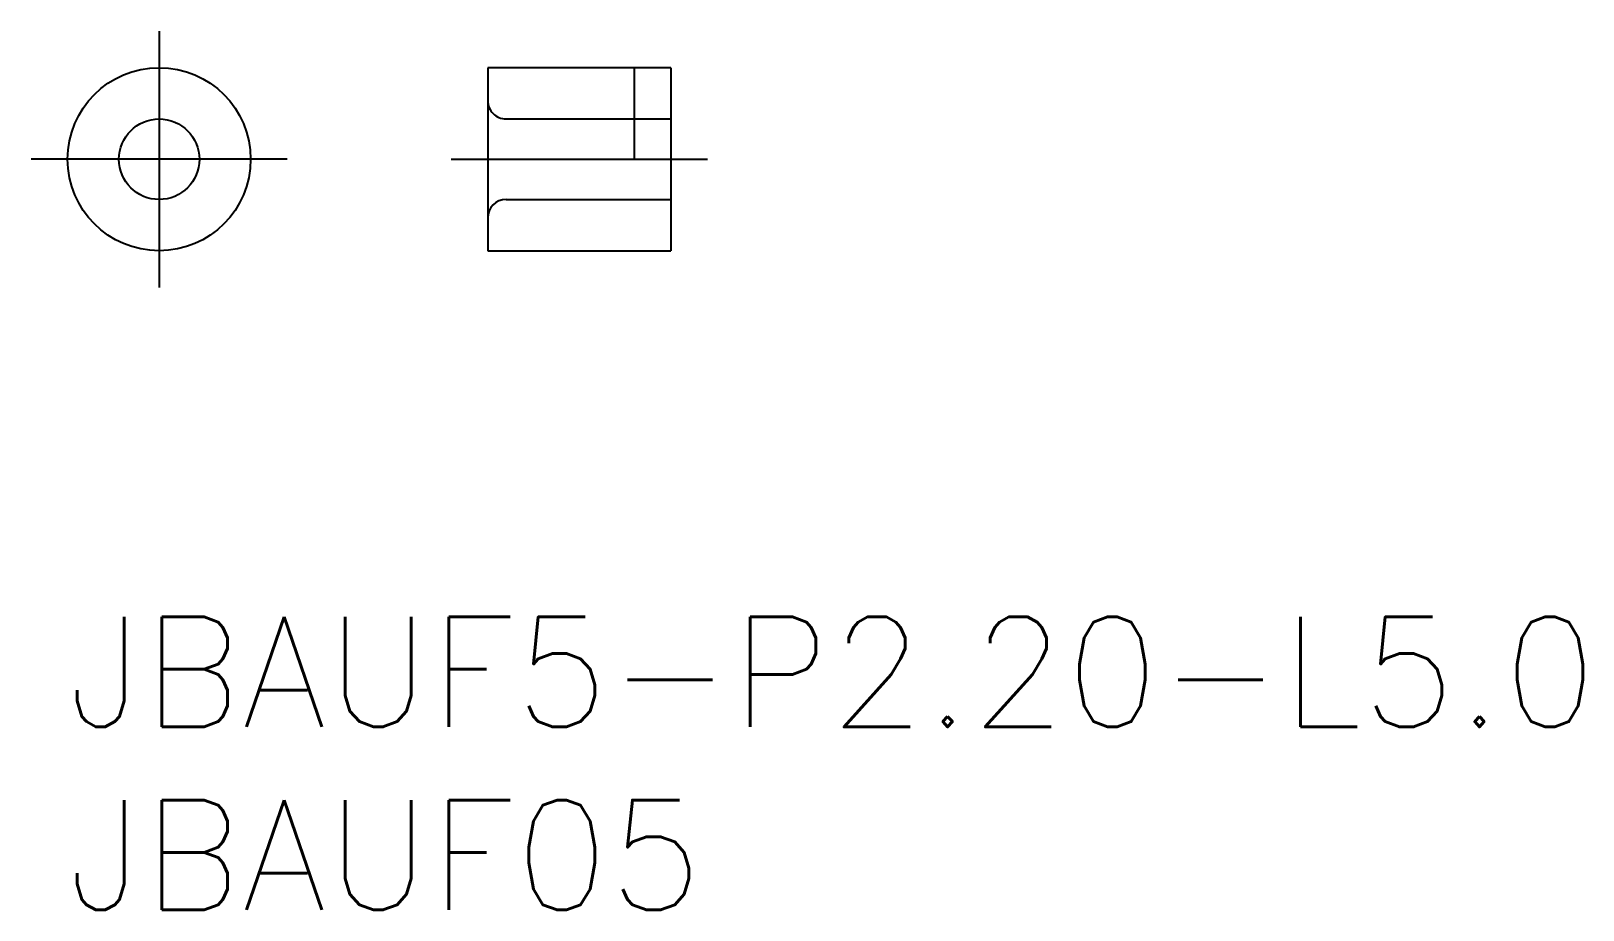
# Model space of a CAD drawing. Extents: x -1 to 41.4, y -8 to 16.
import ezdxf

# ---------------------------------------------------------------- set-up
doc = ezdxf.new("R2010")
doc.units = 0
doc.header["$LTSCALE"] = 0.5
doc.linetypes.add('CENTER', pattern=[50.8, 31.75, -6.35, 6.35, -6.35])
doc.linetypes.add('DASHED', pattern=[19.05, 12.7, -6.35])
for name, color, linetype in [('MSM_CENTER', 1, 'CENTER'), ('MSM_CONTINUOUS', 7, 'CONTINUOUS'), ('MSM_DASHED', 4, 'DASHED'), ('MSM_NARROW', 5, 'CONTINUOUS'), ('MSM_PART_NUMBER', 7, 'CONTINUOUS')]:
    doc.layers.add(name, color=color, linetype=linetype)
doc.styles.get("Standard").update_dxf_attribs({"font": 'txt.shx', "height": 1, "bigfont": 'bigfont.shx'})

# ---------------------------------------------------------------- blocks, each defined once
blk = doc.blocks.new('*U9')
at = {"layer": 'MSM_PART_NUMBER'}
blk.add_text('JBAUF5-P2.20-L5.0', height=3, dxfattribs=at).set_placement((0, -3))
blk = doc.blocks.new('*U10')
at = {"layer": 'MSM_PART_NUMBER'}
blk.add_text('JBAUF05', height=3, dxfattribs=at).set_placement((0, -8))

msp = doc.modelspace()

# ---------------------------------------------------------------- linework, layer by layer
at = {"layer": 'MSM_CENTER'}
for p, q in [((2.5, 16), (2.5, 9)), ((6, 12.5), (-1, 12.5)), ((10.479, 12.5), (17.479, 12.5))]:
    msp.add_line(p, q, dxfattribs=at)
at = {"layer": 'MSM_CONTINUOUS'}
for p, q in [((16.479, 15), (11.479, 15)), ((11.479, 15), (11.479, 15)), ((11.479, 15), (11.479, 10)), ((16.479, 15), (16.479, 10)), ((11.979, 11.4), (16.479, 11.4)), ((11.479, 10), (16.479, 10)), ((11.479, 10), (11.479, 10))]:
    msp.add_line(p, q, dxfattribs=at)
for radius in [2.5, 1.1]:
    msp.add_circle((2.5, 12.5), radius, dxfattribs=at)
msp.add_arc((11.979, 10.9), 0.5, 90, 180, dxfattribs=at)
at = {"layer": 'MSM_DASHED'}
msp.add_line((11.979, 13.6), (16.479, 13.6), dxfattribs=at)
msp.add_arc((11.979, 14.1), 0.5, 180, 270, dxfattribs=at)
at = {"layer": 'MSM_NARROW'}
msp.add_line((15.481, 15), (15.481, 12.5), dxfattribs=at)

# ---------------------------------------------------------------- block references
at = {"layer": 'MSM_CONTINUOUS'}
for name in ['*U9', '*U10']:
    msp.add_blockref(name, (0, 0), dxfattribs=at)

doc.saveas('drawing.dxf')
